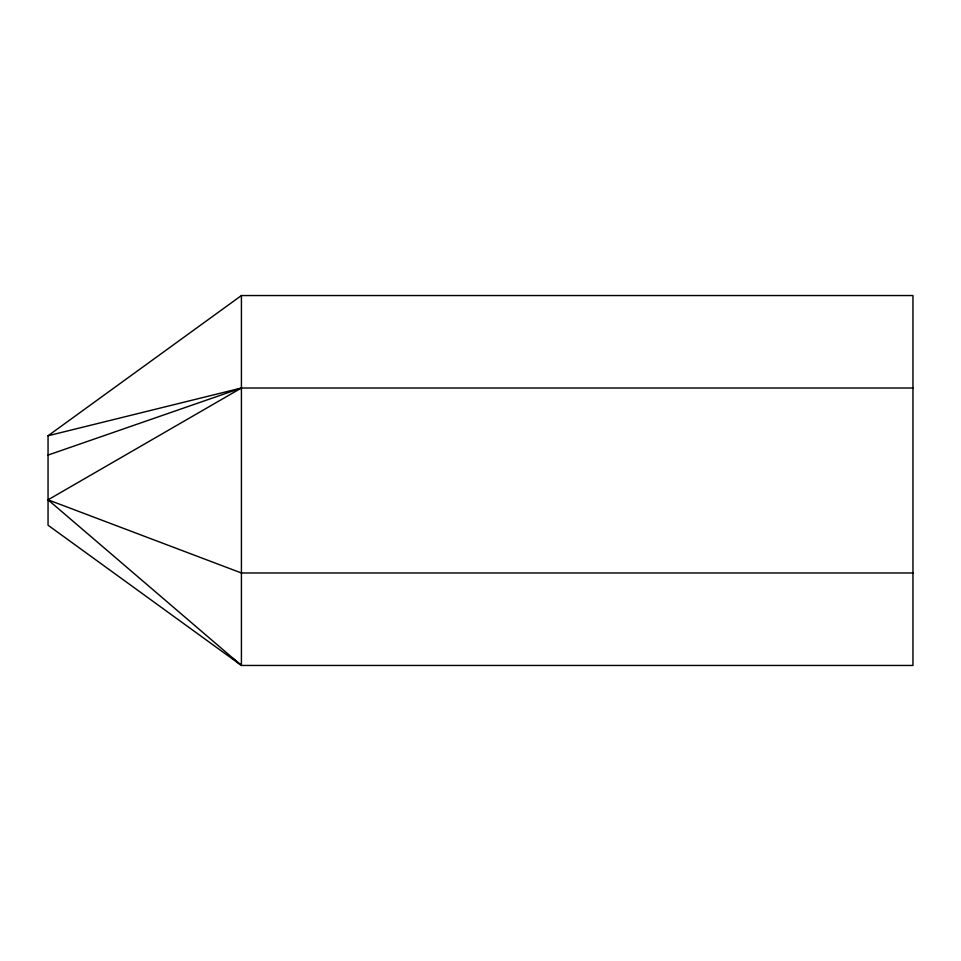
<?xml version="1.0" encoding="UTF-8"?>
<svg xmlns="http://www.w3.org/2000/svg" width="961" height="961" viewBox="0 0 961 961"><rect width="100%" height="100%" fill="white"/><g stroke="black" fill="none" stroke-linecap="round" stroke-linejoin="round"><path stroke-width="1.44" d="M48.05 435.765L241.415 295.544L912.95 295.544L912.95 665.456L241.415 665.456L48.05 525.235L48.05 435.765L241.415 388.016L912.95 388.016M241.415 295.544L241.415 665.456L48.05 499.816L241.415 388.016L48.05 455.082M912.95 572.984L241.415 572.984L48.05 499.816M232.154 657.817L241.415 665.456"/></g></svg>
